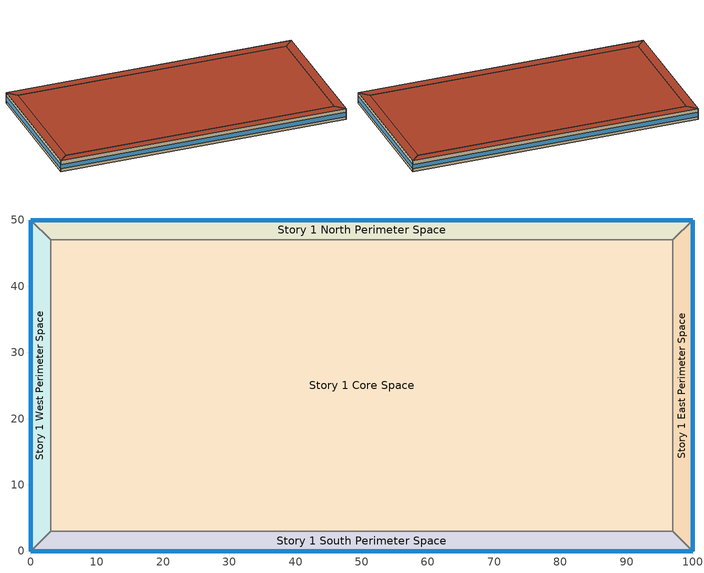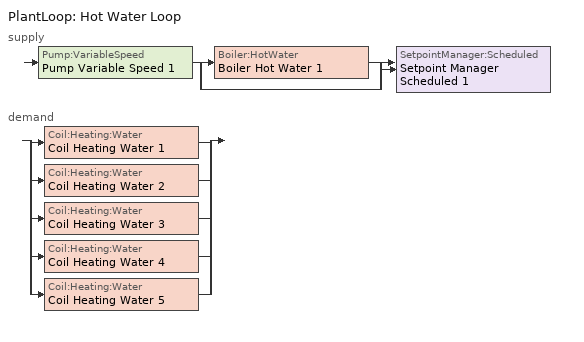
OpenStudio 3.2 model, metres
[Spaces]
Story 1 West Perimeter Space
 floor ground: 0,0 0,50 3,47 3,3 z0
 wall outside: 0,50 0,0 z0:4
 wall to Story 1 North Perimeter Space: 3,47 0,50 z0:4
 wall to Story 1 Core Space: 3,3 3,47 z0:4
 wall to Story 1 South Perimeter Space: 0,0 3,3 z0:4
 window: 0,49.97 0,0.03 z1:2.6
 roof outside: 3,3 3,47 0,50 0,0 z4
Story 1 North Perimeter Space
 floor ground: 0,50 100,50 97,47 3,47 z0
 wall outside: 100,50 0,50 z0:4
 wall to Story 1 East Perimeter Space: 97,47 100,50 z0:4
 wall to Story 1 Core Space: 3,47 97,47 z0:4
 window: 99.97,50 0.03,50 z1:2.6
 roof outside: 3,47 97,47 100,50 0,50 z4
Story 1 East Perimeter Space
 floor ground: 100,50 100,0 97,3 97,47 z0
 wall outside: 100,0 100,50 z0:4
 wall to Story 1 South Perimeter Space: 97,3 100,0 z0:4
 wall to Story 1 Core Space: 97,47 97,3 z0:4
 window: 100,0.03 100,49.97 z1:2.6
 roof outside: 97,47 97,3 100,0 100,50 z4
Story 1 South Perimeter Space
 floor ground: 100,0 0,0 3,3 97,3 z0
 wall outside: 0,0 100,0 z0:4
 wall to Story 1 Core Space: 97,3 3,3 z0:4
 window: 0.03,0 99.97,0 z1:2.6
 roof outside: 97,3 3,3 0,0 100,0 z4
Story 1 Core Space
 floor ground: 3,3 3,47 97,47 97,3 z0
 roof outside: 97,3 97,47 3,47 3,3 z4
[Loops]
PlantLoop 'Hot Water Loop'
 supply: Pump:VariableSpeed 'Pump Variable Speed 1' > split
  | Boiler:HotWater 'Boiler Hot Water 1'
  | bypass
  join > SetpointManager:Scheduled 'Setpoint Manager Scheduled 1'
 demand: split
  | Coil:Heating:Water 'Coil Heating Water 1'
  | Coil:Heating:Water 'Coil Heating Water 2'
  | Coil:Heating:Water 'Coil Heating Water 3'
  | Coil:Heating:Water 'Coil Heating Water 4'
  | Coil:Heating:Water 'Coil Heating Water 5'
[Building]
Building 1: Space Type=Baseline Model Space Type; Default Construction Set=ASHRAE_189.1-2009_ClimateZone 4-5 (mdoff)_ConstSet
[SizingPeriod:DesignDay] Barometric Pressure {Pa}=98934; Sky Clearness=0; Rain Indicator=0; Snow Indicator=0; Day of Month=21; Daylight Saving Time Indicator=0; Humidity Indicating Type=Wetbulb; Dry-Bulb Temperature Range Modifier Type=DefaultMultipliers
Name | Maximum Dry-Bulb Temperature {C} | Daily Dry-Bulb Temperature Range {deltaC} | Humidity Indicating Conditions at Maximum Dry-Bulb | Wind Speed {m/s} | Wind Direction {deg} | Month | Day Type | Solar Model Indicator | ASHRAE Taub | ASHRAE Taud
Chicago Ohare Intl Ap Ann Htg 99.6% Condns DB | -20 | 0 | -20 | 4.9 | 270 | 1 | WinterDesignDay | ASHRAEClearSky
Chicago Ohare Intl Ap Ann Clg .4% Condns DB=>MWB | 33.3 | 10.5 | 23.7 | 5.2 | 230 | 7 | SummerDesignDay | ASHRAETau | 0.455 | 2.05
[DefaultConstructionSet]
ASHRAE_189.1-2009_ClimateZone 4-5 (mdoff)_ConstSet: Default Exterior Surface Constructions=ASHRAE_189.1-2009_ClimateZone 4-5 (mdoff)_Exterior_DefSurfCons; Default Interior Surface Constructions=000_Interior_DefSurfCons; Default Ground Contact Surface Constructions=000_Ground_DefSurfCons; Default Exterior SubSurface Constructions=ASHRAE_189.1-2009_ClimateZone 4-5 (mdoff)_Exterior_DefSubCons; Default Interior SubSurface Constructions=000_Interior_DefSubCons; Interior Partition Construction=000_Interior Partition
[DefaultSurfaceConstructions]
Name | Floor Construction | Wall Construction | Roof Ceiling Construction
ASHRAE_189.1-2009_ClimateZone 4-5 (mdoff)_Exterior_DefSurfCons | 000_ExtSlabCarpet_4in_ClimateZone 1-8 | ASHRAE_189.1-2009_ExtWall_SteelFrame_ClimateZone 4-8 | ASHRAE_189.1-2009_ExtRoof_IEAD_ClimateZone 2-5
000_Interior_DefSurfCons | 000_Interior Floor | 000_Interior Wall | 000_Interior Ceiling
000_Ground_DefSurfCons | 000_ExtSlabCarpet_4in_ClimateZone 1-8 | 000_ExtSlabCarpet_4in_ClimateZone 1-8 | 000_ExtSlabCarpet_4in_ClimateZone 1-8
[DefaultSubSurfaceConstructions] Glass Door Construction=000_Exterior Window; Skylight Construction=000_Exterior Window; Tubular Daylight Dome Construction=000_Interior Window; Tubular Daylight Diffuser Construction=000_Interior Window
Name | Fixed Window Construction | Operable Window Construction | Door Construction
ASHRAE_189.1-2009_ClimateZone 4-5 (mdoff)_Exterior_DefSubCons | ASHRAE_189.1-2009_ExtWindow_ClimateZone 4-5 | ASHRAE_189.1-2009_ExtWindow_ClimateZone 4-5 | 000_Exterior Door
000_Interior_DefSubCons | 000_Interior Window | 000_Interior Window | 000_Interior Door
[Construction]
000_Interior Partition; 000_Interior Door: 000_G05 25mm wood
000_ExtSlabCarpet_4in_ClimateZone 1-8: MAT-CC05 4 HW CONCRETE, CP02 CARPET PAD
ASHRAE_189.1-2009_ExtWall_SteelFrame_ClimateZone 4-8: MAT-SHEATH, Wall Insulation [39], 1/2IN Gypsum
ASHRAE_189.1-2009_ExtRoof_IEAD_ClimateZone 2-5: Roof Membrane, Roof Insulation [21], Metal Decking
000_Interior Floor: 000_F16 Acoustic tile, 000_F05 Ceiling air space resistance, 000_M11 100mm lightweight concrete
000_Interior Wall: 000_G01a 19mm gypsum board, 000_F04 Wall air space resistance, 000_G01a 19mm gypsum board
000_Interior Ceiling: 000_M11 100mm lightweight concrete, 000_F05 Ceiling air space resistance, 000_F16 Acoustic tile
ASHRAE_189.1-2009_ExtWindow_ClimateZone 4-5: Theoretical Glass [207]
000_Exterior Door: 000_F08 Metal surface, 000_I01 25mm insulation board
000_Exterior Window: 000_Clear 3mm, 000_Air 13mm, 000_Clear 3mm
000_Interior Window: 000_Clear 3mm
[Material]
Name | Roughness | Thickness {m} | Conductivity {W/m-K} | Density {kg/m3} | Specific Heat {J/kg-K} | Thermal Absorptance | Solar Absorptance | Visible Absorptance
000_G05 25mm wood | MediumSmooth | 0.0254 | 0.15 | 608 | 1630
MAT-CC05 4 HW CONCRETE | Rough | 0.1016 | 1.311 | 2240 | 836.8 | 0.9 | 0.7 | 0.7
Wall Insulation [39] | MediumRough | 0.1184 | 0.045 | 265 | 836.8 | 0.9 | 0.7 | 0.7
1/2IN Gypsum | Smooth | 0.0127 | 0.16 | 784.9 | 830 | 0.9 | 0.92 | 0.92
Roof Membrane | VeryRough | 0.0095 | 0.16 | 1121.29 | 1460 | 0.9 | 0.7 | 0.7
Roof Insulation [21] | MediumRough | 0.2105 | 0.049 | 265 | 836.8 | 0.9 | 0.7 | 0.7
Metal Decking | MediumSmooth | 0.0015 | 45.006 | 7680 | 418.4 | 0.9 | 0.7 | 0.3
000_F16 Acoustic tile | MediumSmooth | 0.0191 | 0.06 | 368 | 590
000_M11 100mm lightweight concrete | MediumRough | 0.1016 | 0.53 | 1280 | 840
000_G01a 19mm gypsum board | MediumSmooth | 0.019 | 0.16 | 800 | 1090
000_F08 Metal surface | Smooth | 0.0008 | 45.28 | 7824 | 500
000_I01 25mm insulation board | MediumRough | 0.0254 | 0.03 | 43 | 1210
[Material:NoMass] Thermal Absorptance=0.9; Solar Absorptance=0.7
Name | Roughness | Thermal Resistance | Visible Absorptance
CP02 CARPET PAD | VeryRough | 0.2165 | 0.8
MAT-SHEATH | Rough | 0.3626 | 0.7
[Material:AirGap]
Name | Thermal Resistance
000_F05 Ceiling air space resistance | 0.18
000_F04 Wall air space resistance | 0.15
[WindowMaterial:Glazing] Optical Data Type=SpectralAverage; Thickness=0.003; Infrared Transmittance at Normal Incidence=0
Name | Solar Transmittance at Normal Incidence | Front Side Solar Reflectance at Normal Incidence | Back Side Solar Reflectance at Normal Incidence | Visible Transmittance at Normal Incidence | Front Side Visible Reflectance at Normal Incidence | Back Side Visible Reflectance at Normal Incidence | Front Side Infrared Hemispherical Emissivity | Back Side Infrared Hemispherical Emissivity | Conductivity | Dirt Correction Factor for Solar and Visible Transmittance | Solar Diffusing
Theoretical Glass [207] | 0.3311 | 0.6189 | 0.6189 | 0.44 | 0.51 | 0.51 | 0.9 | 0.9 | 0.0133 | 1 | No
000_Clear 3mm | 0.837 | 0.075 | 0.075 | 0.898 | 0.081 | 0.081 | 0.84 | 0.84 | 0.9
[WindowMaterial:Gas]
000_Air 13mm: Gas Type=Air; Thickness=0.0127
[BuildingStory]
Story 1: Nominal Z Coordinate {m}=0; Nominal Floor to Floor Height {m}=4
[Space] Building Story=Story 1
Name | Thermal Zone
Story 1 West Perimeter Space | Story 1 West Perimeter Thermal Zone
Story 1 North Perimeter Space | Story 1 North Perimeter Thermal Zone
Story 1 East Perimeter Space | Story 1 East Perimeter Thermal Zone
Story 1 South Perimeter Space | Story 1 South Perimeter Thermal Zone
Story 1 Core Space | Story 1 Core Thermal Zone
[ThermalZone] Use Ideal Air Loads=No
Name | Thermostat
Story 1 Core Thermal Zone | Thermostat Setpoint Dual Setpoint 1
Story 1 East Perimeter Thermal Zone | Thermostat Setpoint Dual Setpoint 2
Story 1 North Perimeter Thermal Zone | Thermostat Setpoint Dual Setpoint 3
Story 1 South Perimeter Thermal Zone | Thermostat Setpoint Dual Setpoint 4
Story 1 West Perimeter Thermal Zone | Thermostat Setpoint Dual Setpoint 5
[Sizing:Zone] Zone Cooling Design Supply Air Temperature Input Method=SupplyAirTemperature; Zone Cooling Design Supply Air Temperature {C}=14; Zone Cooling Design Supply Air Temperature Difference {deltaC}=11.11; Zone Heating Design Supply Air Temperature Input Method=SupplyAirTemperature; Zone Heating Design Supply Air Temperature {C}=40; Zone Heating Design Supply Air Temperature Difference {deltaC}=11.11; Zone Cooling Design Supply Air Humidity Ratio {kg-H2O/kg-air}=0.0085; Zone Heating Design Supply Air Humidity Ratio {kg-H2O/kg-air}=0.008; Cooling Design Air Flow Method=DesignDay; Heating Design Air Flow Method=DesignDay; Account for Dedicated Outdoor Air System=No; Dedicated Outdoor Air System Control Strategy=NeutralSupplyAir; Dedicated Outdoor Air Low Setpoint Temperature for Design {C}=autosize; Dedicated Outdoor Air High Setpoint Temperature for Design {C}=autosize
Story 1 Core Thermal Zone; Story 1 East Perimeter Thermal Zone; Story 1 North Perimeter Thermal Zone; Story 1 South Perimeter Thermal Zone; Story 1 West Perimeter Thermal Zone
[Zone equipment]
Story 1 Core Thermal Zone: Zone HVAC Packaged Terminal Air Conditioner 1, Zone HVAC Packaged Terminal Air Conditioner 6
Story 1 East Perimeter Thermal Zone: Zone HVAC Packaged Terminal Air Conditioner 2, Zone HVAC Packaged Terminal Air Conditioner 7
Story 1 North Perimeter Thermal Zone: Zone HVAC Packaged Terminal Air Conditioner 3, Zone HVAC Packaged Terminal Air Conditioner 8
Story 1 South Perimeter Thermal Zone: Zone HVAC Packaged Terminal Air Conditioner 4
Story 1 West Perimeter Thermal Zone: Zone HVAC Packaged Terminal Air Conditioner 5
[PlantLoop]
Hot Water Loop: Fluid Type=Water; Glycol Concentration=0; Plant Loop Volume {m3}=Autocalculate; Load Distribution Scheme=Optimal
[Sizing:Plant]
Hot Water Loop: Loop Type=Heating; Design Loop Exit Temperature {C}=82; Loop Design Temperature Difference {deltaC}=11; Sizing Option=NonCoincident; Zone Timesteps in Averaging Window=1; Coincident Sizing Factor Mode=None
[Pump:VariableSpeed]
Pump Variable Speed 1: Pump Control Type=Intermittent; Skin Loss Radiative Fraction=0.5; Design Power Sizing Method=PowerPerFlowPerPressure; Design Electric Power per Unit Flow Rate {W/(m3/s)}=348701.1; Design Shaft Power per Unit Flow Rate per Unit Head {W-s/m3-Pa}=1.28205; Design Minimum Flow Rate Fraction=0
[Boiler:HotWater]
Boiler Hot Water 1: Efficiency Curve Temperature Evaluation Variable=LeavingBoiler; Normalized Boiler Efficiency Curve=Boiler Efficiency; Water Outlet Upper Temperature Limit {C}=99; Boiler Flow Mode=ConstantFlow; Parasitic Electric Load {W}=0; Sizing Factor=1
[SetpointManager:Scheduled]
Setpoint Manager Scheduled 1: Control Variable=Temperature; Schedule=Hot_Water_Temperature
[Fan:ConstantVolume] Availability Schedule=Always On Discrete; Pressure Rise {Pa}=500; Maximum Flow Rate {m3/s}=AutoSize
Fan Constant Volume 1; Fan Constant Volume 2; Fan Constant Volume 3; Fan Constant Volume 4; Fan Constant Volume 5
[Coil:Heating:Water] Availability Schedule=Always On Discrete
Coil Heating Water 1; Coil Heating Water 2; Coil Heating Water 3; Coil Heating Water 4; Coil Heating Water 5
[Coil:Cooling:DX:SingleSpeed] Availability Schedule=Always On Discrete; Rated Total Cooling Capacity {W}=autosize; Rated Sensible Heat Ratio=autosize; Rated COP {W/W}=3; Rated Air Flow Rate {m3/s}=autosize; Rated Evaporator Fan Power Per Volume Flow Rate {W/(m3/s)}=773.3; Minimum Outdoor Dry-Bulb Temperature for Compressor Operation {C}=-25; Condenser Type=AirCooled; Evaporative Condenser Effectiveness=0; Evaporative Condenser Air Flow Rate {m3/s}=Autosize; Evaporative Condenser Pump Rated Power Consumption {W}=Autosize; Crankcase Heater Capacity {W}=0; Maximum Outdoor Dry-Bulb Temperature for Crankcase Heater Operation {C}=0; Basin Heater Capacity {W/K}=0; Basin Heater Setpoint Temperature {C}=10
Name | Total Cooling Capacity Function of Temperature Curve | Total Cooling Capacity Function of Flow Fraction Curve | Energy Input Ratio Function of Temperature Curve | Energy Input Ratio Function of Flow Fraction Curve | Part Load Fraction Correlation Curve
Coil Cooling DX Single Speed 1 | Curve Biquadratic 1 | Curve Quadratic 1 | Curve Biquadratic 2 | Curve Quadratic 2 | Curve Quadratic 3
Coil Cooling DX Single Speed 2 | Curve Biquadratic 3 | Curve Quadratic 4 | Curve Biquadratic 4 | Curve Quadratic 5 | Curve Quadratic 6
Coil Cooling DX Single Speed 3 | Curve Biquadratic 5 | Curve Quadratic 7 | Curve Biquadratic 6 | Curve Quadratic 8 | Curve Quadratic 9
Coil Cooling DX Single Speed 4 | Curve Biquadratic 7 | Curve Quadratic 10 | Curve Biquadratic 8 | Curve Quadratic 11 | Curve Quadratic 12
Coil Cooling DX Single Speed 5 | Curve Biquadratic 9 | Curve Quadratic 13 | Curve Biquadratic 10 | Curve Quadratic 14 | Curve Quadratic 15
Coil Cooling DX Single Speed 6 | Curve Biquadratic 11 | Curve Quadratic 16 | Curve Biquadratic 12 | Curve Quadratic 17 | Curve Quadratic 18
Coil Cooling DX Single Speed 7 | Curve Biquadratic 15 | Curve Quadratic 22 | Curve Biquadratic 16 | Curve Quadratic 23 | Curve Quadratic 24
[ZoneHVAC:PackagedTerminalAirConditioner] Availability Schedule=Always On Discrete; Supply Air Flow Rate During Cooling Operation {m3/s}=Autosize; Supply Air Flow Rate During Heating Operation {m3/s}=Autosize; Supply Air Flow Rate When No Cooling or Heating is Needed {m3/s}=Autosize; Outdoor Air Flow Rate During Cooling Operation {m3/s}=Autosize; Outdoor Air Flow Rate During Heating Operation {m3/s}=Autosize; Outdoor Air Flow Rate When No Cooling or Heating is Needed {m3/s}=Autosize; Fan Placement=DrawThrough
Name | Supply Air Fan | Heating Coil | Cooling Coil
Zone HVAC Packaged Terminal Air Conditioner 1 | Fan Constant Volume 1 | Coil Heating Water 1 | Coil Cooling DX Single Speed 1
Zone HVAC Packaged Terminal Air Conditioner 2 | Fan Constant Volume 2 | Coil Heating Water 2 | Coil Cooling DX Single Speed 2
Zone HVAC Packaged Terminal Air Conditioner 3 | Fan Constant Volume 3 | Coil Heating Water 3 | Coil Cooling DX Single Speed 3
Zone HVAC Packaged Terminal Air Conditioner 4 | Fan Constant Volume 4 | Coil Heating Water 4 | Coil Cooling DX Single Speed 4
Zone HVAC Packaged Terminal Air Conditioner 5 | Fan Constant Volume 5 | Coil Heating Water 5 | Coil Cooling DX Single Speed 5
Zone HVAC Packaged Terminal Air Conditioner 6 | Fan On Off 1 | Coil Heating Electric 1 | Coil Cooling DX Single Speed 6
Zone HVAC Packaged Terminal Air Conditioner 7 | Fan On Off 2 | Coil Heating Electric 2 | Coil Cooling DX Variable Speed 1
Zone HVAC Packaged Terminal Air Conditioner 8 | Fan On Off 3 | Coil Heating Electric 3 | Coil System Cooling DX Heat Exchanger Assisted 1
[ThermostatSetpoint:DualSetpoint] Heating Setpoint Temperature Schedule=Heating Sch; Cooling Setpoint Temperature Schedule=Cooling Sch
Thermostat Setpoint Dual Setpoint 1; Thermostat Setpoint Dual Setpoint 2; Thermostat Setpoint Dual Setpoint 3; Thermostat Setpoint Dual Setpoint 4; Thermostat Setpoint Dual Setpoint 5
[SpaceType]
Baseline Model Space Type: Default Schedule Set=Baseline Model Schedule Set; Design Specification Outdoor Air Object=Baseline Model OA
[DefaultScheduleSet]
Baseline Model Schedule Set: Number of People Schedule=Baseline Model People Lights and Equipment Schedule; People Activity Level Schedule=Baseline Model People Activity Schedule; Lighting Schedule=Baseline Model People Lights and Equipment Schedule; Electric Equipment Schedule=Baseline Model People Lights and Equipment Schedule; Infiltration Schedule=Baseline Model Infiltration Schedule
[DesignSpecification:OutdoorAir]
Baseline Model OA: Outdoor Air Method=Sum; Outdoor Air Flow per Person {m3/s-person}=0.00943895
[SpaceInfiltration:DesignFlowRate]
Baseline Model Infiltration: Space or SpaceType=Baseline Model Space Type; Design Flow Rate Calculation Method=Flow/ExteriorArea; Flow per Exterior Surface Area {m3/s-m2}=0.0003048
[People:Definition]
Baseline Model People Definition: Number of People Calculation Method=People/Area; People per Space Floor Area {person/m2}=0.0538196; Fraction Radiant=0.3
[People]
Baseline Model People: People Definition=Baseline Model People Definition; Space or SpaceType=Baseline Model Space Type; Multiplier=1
[Lights:Definition]
Baseline Model Lights Definition: Design Level Calculation Method=Watts/Area; Watts per Space Floor Area {W/m2}=10.7639
[Lights]
Baseline Model Lights: Lights Definition=Baseline Model Lights Definition; Space or SpaceType=Baseline Model Space Type; Fraction Replaceable=1
[ElectricEquipment:Definition]
Baseline Model Electric Equipment Definition: Design Level Calculation Method=Watts/Area; Watts per Space Floor Area {W/m2}=10.7639
[ElectricEquipment]
Baseline Model Electric Equipment: Electric Equipment Definition=Baseline Model Electric Equipment Definition; Space or SpaceType=Baseline Model Space Type
[Coil:Heating:Electric] Availability Schedule=Always Off Discrete
Coil Heating Electric 1; Coil Heating Electric 2; Coil Heating Electric 3
[Fan:OnOff] Availability Schedule=Always On Discrete; Fan Total Efficiency=0.6; Pressure Rise {Pa}=300; Maximum Flow Rate {m3/s}=autosize; Motor Efficiency=0.8; Motor In Airstream Fraction=1
Name | Fan Power Ratio Function of Speed Ratio Curve | Fan Efficiency Ratio Function of Speed Ratio Curve
Fan On Off 1 | Fan On Off Power Curve | Fan On Off Efficiency Curve
Fan On Off 2 | Fan On Off Power Curve 1 | Fan On Off Efficiency Curve 1
Fan On Off 3 | Fan On Off Power Curve 2 | Fan On Off Efficiency Curve 2
[Coil:Cooling:DX:VariableSpeed]
Coil Cooling DX Variable Speed 1: Nominal Speed Level=1; Gross Rated Total Cooling Capacity At Selected Nominal Speed Level {W}=autosize; Rated Air Flow Rate At Selected Nominal Speed Level {m3/s}=autosize; Nominal Time for Condensate to Begin Leaving the Coil {s}=0; Initial Moisture Evaporation Rate Divided by Steady-State AC Latent Capacity=0; Energy Part Load Fraction Curve=Curve Quadratic 19; Condenser Type=AirCooled; Evaporative Condenser Pump Rated Power Consumption {W}=0; Crankcase Heater Capacity {W}=0; Maximum Outdoor Dry-Bulb Temperature for Crankcase Heater Operation {C}=10; Minimum Outdoor Dry-Bulb Temperature for Compressor Operation {C}=-25; Basin Heater Capacity {W/K}=0; Basin Heater Setpoint Temperature {C}=2
[Coil:Cooling:DX:VariableSpeed:SpeedData]
Coil Cooling DX Variable Speed Speed Data 1: Reference Unit Gross Rated Total Cooling Capacity {W}=8914.19; Reference Unit Gross Rated Sensible Heat Ratio=0.79; Reference Unit Gross Rated Cooling COP {W/W}=3.98049; Reference Unit Rated Air Flow Rate {m3/s}=0.944; Total Cooling Capacity Function of Temperature Curve=Curve Biquadratic 13; Total Cooling Capacity Function of Air Flow Fraction Curve=Curve Quadratic 20; Energy Input Ratio Function of Temperature Curve=Curve Biquadratic 14; Energy Input Ratio Function of Air Flow Fraction Curve=Curve Quadratic 21
[CoilSystem:Cooling:DX:HeatExchangerAssisted]
Coil System Cooling DX Heat Exchanger Assisted 1: Heat Exchanger=Heat Exchanger Air To Air Sensible And Latent 1; Cooling Coil=Coil Cooling DX Single Speed 7
[HeatExchanger:AirToAir:SensibleAndLatent]
Heat Exchanger Air To Air Sensible And Latent 1: Availability Schedule=Always On Discrete; Nominal Supply Air Flow Rate {m3/s}=autosize; Sensible Effectiveness at 100% Heating Air Flow=0.76; Latent Effectiveness at 100% Heating Air Flow=0.68; Sensible Effectiveness at 75% Heating Air Flow=0.81; Latent Effectiveness at 75% Heating Air Flow=0.73; Sensible Effectiveness at 100% Cooling Air Flow=0.76; Latent Effectiveness at 100% Cooling Air Flow=0.68; Sensible Effectiveness at 75% Cooling Air Flow=0.81; Latent Effectiveness at 75% Cooling Air Flow=0.73; Nominal Electric Power {W}=0; Supply Air Outlet Temperature Control=No; Heat Exchanger Type=Plate; Frost Control Type=None; Threshold Temperature {C}=1.7; Economizer Lockout=Yes
[Curve:Biquadratic]
Name | Coefficient1 Constant | Coefficient2 x | Coefficient3 x**2 | Coefficient4 y | Coefficient5 y**2 | Coefficient6 x*y | Minimum Value of x | Maximum Value of x | Minimum Value of y | Maximum Value of y | Input Unit Type for X | Input Unit Type for Y | Output Unit Type
Boiler Efficiency | 1 | 0 | 0 | 0 | 0 | 0 | 0 | 1 | 0 | 1 | Dimensionless | Dimensionless | Dimensionless
Curve Biquadratic 1; Curve Biquadratic 3; Curve Biquadratic 5; Curve Biquadratic 7; Curve Biquadratic 9; Curve Biquadratic 11; Curve Biquadratic 15 | 0.942588 | 0.00954335 | 0.00068377 | -0.0110427 | 5.249e-06 | -9.72e-06 | 17 | 22 | 13 | 46
Curve Biquadratic 2; Curve Biquadratic 4; Curve Biquadratic 6; Curve Biquadratic 8; Curve Biquadratic 10; Curve Biquadratic 12; Curve Biquadratic 16 | 0.342414 | 0.034885 | -0.0006237 | 0.00497722 | 0.000437951 | -0.000728028 | 17 | 22 | 13 | 46
Curve Biquadratic 13 | 1.62534 | -0.0786551 | 0.00306798 | 0.000800209 | -3.5406e-05 | -0.000353441 | 13.89 | 22.22 | 12.78 | 51.67
Curve Biquadratic 14 | 1.42404 | -0.0593311 | 0.00260681 | 0.000886755 | -3.69191e-05 | -0.00035528 | 13.89 | 22.22 | 12.78 | 51.67
[Schedule:Ruleset]
Name | Default Day Schedule | Summer Design Day Schedule | Winter Design Day Schedule
Hot_Water_Temperature | Hot_Water_Temperature_Default | Hot_Water_Temperature_Summer_Design_Day | Hot_Water_Temperature_Winter_Design_Day
Cooling Sch | Cooling Sch Default
Heating Sch | Heating Sch Default
Baseline Model Infiltration Schedule | Baseline Model Infiltration Schedule Schedule All Days | Baseline Model Infiltration Schedule Summer Design Day | Baseline Model Infiltration Schedule Winter Design Day
Baseline Model People Lights and Equipment Schedule | Baseline Model People Lights and Equipment Schedule Schedule Week Day | Baseline Model People Lights and Equipment Schedule Summer Design Day | Baseline Model People Lights and Equipment Schedule Winter Design Day
Baseline Model People Activity Schedule | Baseline Model People Activity Schedule Default
[Schedule:Day]
Hot_Water_Temperature_Default; Hot_Water_Temperature_Winter_Design_Day; Hot_Water_Temperature_Summer_Design_Day: 24, 0, 67
Cooling Sch Default: 24, 0, 28
Heating Sch Default: 24, 0, 24
Baseline Model Infiltration Schedule Schedule All Days: 6, 0, 1, 22, 0, 0.25, 24, 0, 1
Baseline Model Infiltration Schedule Winter Design Day; Baseline Model Infiltration Schedule Summer Design Day; Baseline Model People Lights and Equipment Schedule Summer Design Day: 24, 0, 1
Baseline Model People Lights and Equipment Schedule Schedule Week Day: 6, 0, 0, 7, 0, 0.1, 8, 0, 0.2, 12, 0, 0.95, 13, 0, 0.5, 17, 0, 0.95, 18, 0, 0.7, 20, 0, 0.4, 22, 0, 0.1, 24, 0, 0.05
Baseline Model People Lights and Equipment Schedule Winter Design Day; Baseline Model People Lights and Equipment Schedule Schedule Sunday: 24, 0, 0
Baseline Model People Lights and Equipment Schedule Saturday: 6, 0, 0, 8, 0, 0.1, 14, 0, 0.5, 17, 0, 0.1, 24, 0, 0
Baseline Model People Activity Schedule Default: 24, 0, 120
[Schedule:Constant]
Name | Value
Always On Discrete | 1
Always Off Discrete | 0
[Curve:Quadratic]
Name | Coefficient1 Constant | Coefficient2 x | Coefficient3 x**2 | Minimum Value of x | Maximum Value of x
Curve Quadratic 1; Curve Quadratic 4; Curve Quadratic 7; Curve Quadratic 10; Curve Quadratic 13; Curve Quadratic 16; Curve Quadratic 22 | 0.8 | 0.2 | 0 | 0.5 | 1.5
Curve Quadratic 2; Curve Quadratic 5; Curve Quadratic 8; Curve Quadratic 11; Curve Quadratic 14; Curve Quadratic 17; Curve Quadratic 23 | 1.1552 | -0.1808 | 0.0256 | 0.5 | 1.5
Curve Quadratic 3; Curve Quadratic 6; Curve Quadratic 9; Curve Quadratic 12; Curve Quadratic 15; Curve Quadratic 18; Curve Quadratic 19; Curve Quadratic 24 | 0.85 | 0.15 | 0 | 0 | 1
Curve Quadratic 20; Curve Quadratic 21 | 1 | 0 | 0 | 0.5 | 1.5
[Schedule:Rule] Schedule Ruleset=Baseline Model People Lights and Equipment Schedule
Name | Rule Order | Day Schedule | Apply Saturday | Apply Sunday
Baseline Model People Lights and Equipment Schedule Saturday Rule | 1 | Baseline Model People Lights and Equipment Schedule Saturday | Yes
Baseline Model People Lights and Equipment Schedule Sunday Rule | 0 | Baseline Model People Lights and Equipment Schedule Schedule Sunday |  | Yes
[Curve:Exponent] Coefficient1 Constant=1; Coefficient2 Constant=0; Coefficient3 Constant=0; Minimum Value of x=0; Maximum Value of x=1
Fan On Off Power Curve; Fan On Off Power Curve 1; Fan On Off Power Curve 2
[Curve:Cubic] Coefficient1 Constant=1; Coefficient2 x=0; Coefficient3 x**2=0; Coefficient4 x**3=0; Minimum Value of x=0; Maximum Value of x=1
Fan On Off Efficiency Curve; Fan On Off Efficiency Curve 1; Fan On Off Efficiency Curve 2
